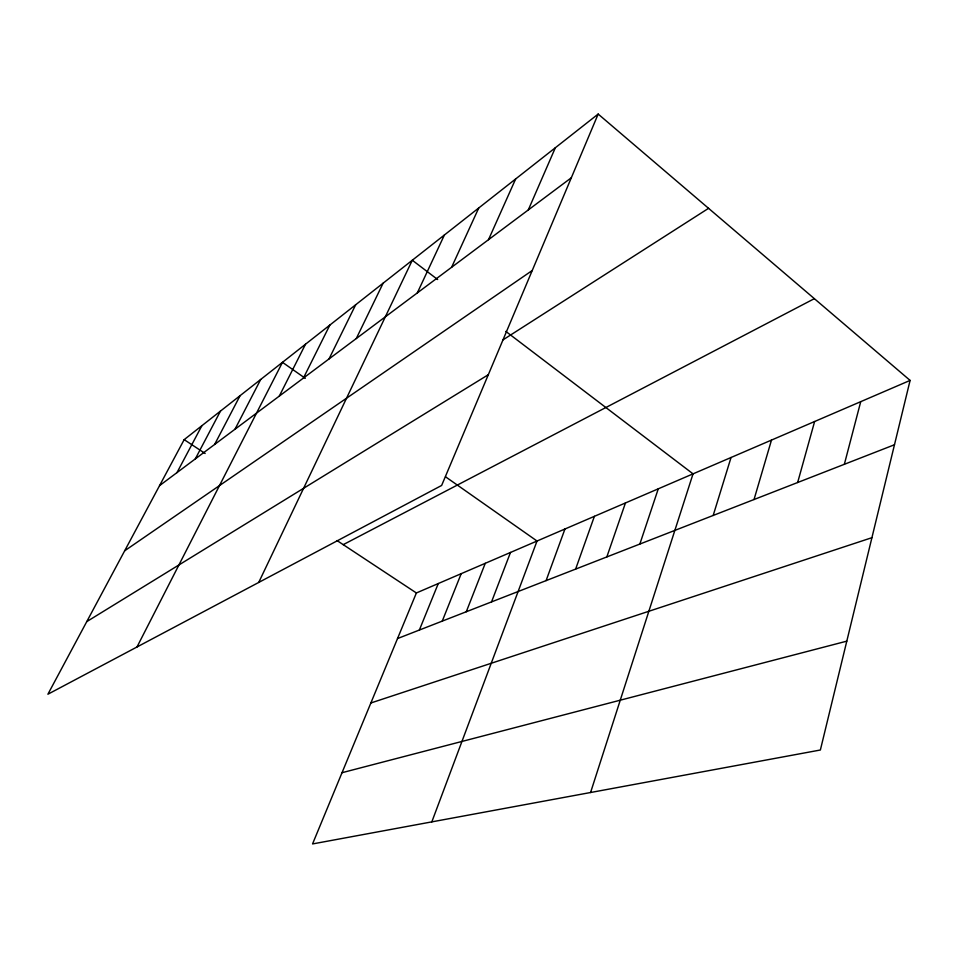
<?xml version="1.0" encoding="UTF-8"?>
<svg xmlns="http://www.w3.org/2000/svg" width="958" height="958" viewBox="0 0 958 958"><rect width="100%" height="100%" fill="white"/><g stroke="black" fill="none" stroke-linecap="round" stroke-linejoin="round"><path stroke-width="1.44" d="M910.1 380.41L820.371 750.006L312.548 843.938L416.383 592.966L910.1 380.41L598.175 114.062L184.176 439.638L47.9 694.227L441.638 485.455L598.175 114.062M844.357 464.295L860.727 401.665M797.655 482.509L814.623 421.508M754.03 499.525L771.489 440.081M713.183 515.464L731.038 457.493M590.571 792.517L693.041 473.851L505.824 331.396M639.848 544.06L658.278 488.82M606.833 556.933L625.454 502.95M575.626 569.1L594.391 516.326M546.096 580.62L564.957 528.996M431.819 821.88L537.031 541.019L445.542 476.797M491.538 601.899L510.494 552.443M466.283 611.755L485.251 563.316M442.249 621.119L461.205 573.662M419.353 630.053L438.273 583.542M528.289 209.946L555.353 147.736M488.508 239.692L515.655 178.954M451.613 267.282L478.761 207.97M417.305 292.932L444.404 234.997M258.72 582.44L412.299 260.241L437.662 279.532M356.28 338.557L383.116 283.185M329.025 358.927L355.681 304.764M303.411 378.087L329.851 325.073M279.281 396.133L305.494 344.233M136.994 646.985L282.478 362.328L305.279 378.326M234.985 429.244L260.708 379.452M214.616 444.476L240.075 395.678M195.3 458.906L220.484 411.078M176.979 472.617L201.875 425.711M159.555 485.634L571.315 177.781M124.672 550.802L532.241 270.503M503.07 339.827L708.573 208.317M86.771 621.622L488.317 374.71M343.227 544.659L814.36 298.656M397.51 638.567L894.473 444.751M370.866 702.98L871.912 537.689M342.006 772.711L846.8 641.153M184.176 439.638L205.144 453.481M337.072 540.587L416.383 592.966"/></g></svg>
